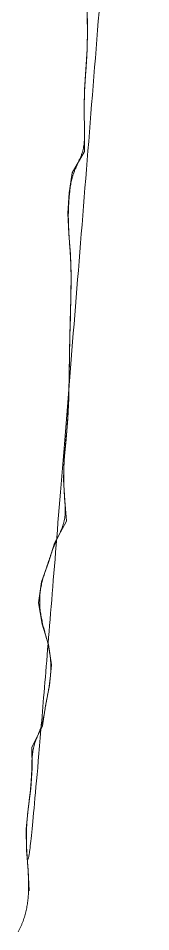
# Model space of a CAD drawing. Extents: x -2 to 147, y -16 to 271.
# Drawn here: x -1.797 to -1.655, y 106.026 to 107.006 of the extents above; entities that cross this region are included whole.
import ezdxf

# ---------------------------------------------------------------- set-up
doc = ezdxf.new("R2010")
doc.units = 0
doc.layers.add('Splines', color=1, linetype='CONTINUOUS', lineweight=15, true_color=0xff0000)
doc.layers.add('SubpixelContours', color=1, linetype='CONTINUOUS', lineweight=15, true_color=0xffffff)

msp = doc.modelspace()

# ---------------------------------------------------------------- linework, layer by layer
at = {"layer": 'Splines'}
msp.add_open_spline([(-1.65402, 107.72142), (-1.65516, 107.69933), (-1.65589, 107.67725), (-1.65676, 107.65518), (-1.65872, 107.63346), (-1.66217, 107.61226), (-1.66626, 107.59108), (-1.68261, 107.56795), (-1.68268, 107.54584), (-1.6798, 107.52373), (-1.67648, 107.50161), (-1.67546, 107.47929), (-1.67721, 107.45716), (-1.68012, 107.43542), (-1.68236, 107.41381), (-1.68383, 107.39209), (-1.69678, 107.36842), (-1.69996, 107.34706), (-1.7026, 107.32556), (-1.70334, 107.30366), (-1.70291, 107.28158), (-1.70434, 107.25988), (-1.7204, 107.23675), (-1.72641, 107.21585), (-1.72871, 107.19365), (-1.72555, 107.17133), (-1.71998, 107.14973), (-1.71643, 107.12779), (-1.71625, 107.1053), (-1.71838, 107.08297), (-1.72108, 107.06106), (-1.72298, 107.03921), (-1.72347, 107.01723), (-1.72307, 106.99519), (-1.7232, 106.97316), (-1.72464, 106.95125), (-1.72629, 106.92936), (-1.72675, 106.90738), (-1.72613, 106.88533), (-1.72621, 106.86335), (-1.73932, 106.84046), (-1.74256, 106.81885), (-1.744, 106.797), (-1.7431, 106.77499), (-1.7414, 106.75299), (-1.74051, 106.73097), (-1.74081, 106.70888), (-1.74146, 106.68682), (-1.74207, 106.66477), (-1.74245, 106.64275), (-1.74277, 106.62073), (-1.74319, 106.5987), (-1.74416, 106.57675), (-1.74606, 106.55492), (-1.74825, 106.53309), (-1.74892, 106.51109), (-1.74751, 106.48896), (-1.74574, 106.46683), (-1.7586, 106.44311), (-1.76505, 106.42247), (-1.77258, 106.40181), (-1.77556, 106.37921), (-1.77166, 106.35639), (-1.7649, 106.33464), (-1.76154, 106.31257), (-1.76375, 106.29038), (-1.76834, 106.26883), (-1.77123, 106.2472), (-1.78287, 106.22398), (-1.78267, 106.20195), (-1.78396, 106.1801), (-1.78685, 106.1584), (-1.78897, 106.13651), (-1.78859, 106.1144), (-1.78675, 106.09234), (-1.78582, 106.07031)], degree=3, knots=[0, 0.012658, 0.025316, 0.037975, 0.050633, 0.063291, 0.075949, 0.088608, 0.101266, 0.113924, 0.126582, 0.139241, 0.151899, 0.164557, 0.177215, 0.189873, 0.202532, 0.21519, 0.227848, 0.240506, 0.253165, 0.265823, 0.278481, 0.291139, 0.303797, 0.316456, 0.329114, 0.341772, 0.35443, 0.367089, 0.379747, 0.392405, 0.405063, 0.417722, 0.43038, 0.443038, 0.455696, 0.468354, 0.481013, 0.493671, 0.506329, 0.518987, 0.531646, 0.544304, 0.556962, 0.56962, 0.582278, 0.594937, 0.607595, 0.620253, 0.632911, 0.64557, 0.658228, 0.670886, 0.683544, 0.696203, 0.708861, 0.721519, 0.734177, 0.746835, 0.759494, 0.772152, 0.78481, 0.797468, 0.810127, 0.822785, 0.835443, 0.848101, 0.86076, 0.873418, 0.886076, 0.898734, 0.911392, 0.924051, 0.936709, 0.949367, 0.962025, 0.974684, 0.987342, 1], dxfattribs=at)
at = {"layer": 'SubpixelContours'}
for p, q in [((-1.72347, 107.01723), (-1.72307, 106.99519)), ((-1.72307, 106.99519), (-1.7232, 106.97316)), ((-1.7232, 106.97316), (-1.72464, 106.95125)), ((-1.72464, 106.95125), (-1.72629, 106.92936)), ((-1.72629, 106.92936), (-1.72675, 106.90738)), ((-1.72675, 106.90738), (-1.72613, 106.88533)), ((-1.72613, 106.88533), (-1.72621, 106.86335)), ((-1.72621, 106.86335), (-1.73932, 106.84046)), ((-1.73932, 106.84046), (-1.74256, 106.81885)), ((-1.74256, 106.81885), (-1.744, 106.797)), ((-1.744, 106.797), (-1.7431, 106.77499)), ((-1.7431, 106.77499), (-1.7414, 106.75299)), ((-1.7414, 106.75299), (-1.74051, 106.73097)), ((-1.74051, 106.73097), (-1.74081, 106.70888)), ((-1.74081, 106.70888), (-1.74146, 106.68682)), ((-1.74146, 106.68682), (-1.74207, 106.66477)), ((-1.74207, 106.66477), (-1.74245, 106.64275)), ((-1.74245, 106.64275), (-1.74277, 106.62073)), ((-1.74277, 106.62073), (-1.74319, 106.5987)), ((-1.74319, 106.5987), (-1.74416, 106.57675)), ((-1.74416, 106.57675), (-1.74606, 106.55492)), ((-1.74606, 106.55492), (-1.74825, 106.53309)), ((-1.74825, 106.53309), (-1.74892, 106.51109)), ((-1.74892, 106.51109), (-1.74751, 106.48896)), ((-1.74751, 106.48896), (-1.74574, 106.46683)), ((-1.74574, 106.46683), (-1.7586, 106.44311)), ((-1.7586, 106.44311), (-1.76505, 106.42247)), ((-1.76505, 106.42247), (-1.77258, 106.40181)), ((-1.77258, 106.40181), (-1.77556, 106.37921)), ((-1.77556, 106.37921), (-1.77166, 106.35639)), ((-1.77166, 106.35639), (-1.7649, 106.33464)), ((-1.7649, 106.33464), (-1.76154, 106.31257)), ((-1.76154, 106.31257), (-1.76375, 106.29038)), ((-1.76375, 106.29038), (-1.76834, 106.26883)), ((-1.76834, 106.26883), (-1.77123, 106.2472)), ((-1.77123, 106.2472), (-1.78287, 106.22398)), ((-1.78287, 106.22398), (-1.78267, 106.20195)), ((-1.78267, 106.20195), (-1.78396, 106.1801)), ((-1.78396, 106.1801), (-1.78685, 106.1584)), ((-1.78685, 106.1584), (-1.78897, 106.13651)), ((-1.78897, 106.13651), (-1.78859, 106.1144)), ((-1.78859, 106.1144), (-1.78675, 106.09234)), ((-1.78675, 106.09234), (-1.78582, 106.07031))]:
    msp.add_line(p, q, dxfattribs=at)

doc.saveas('drawing.dxf')
